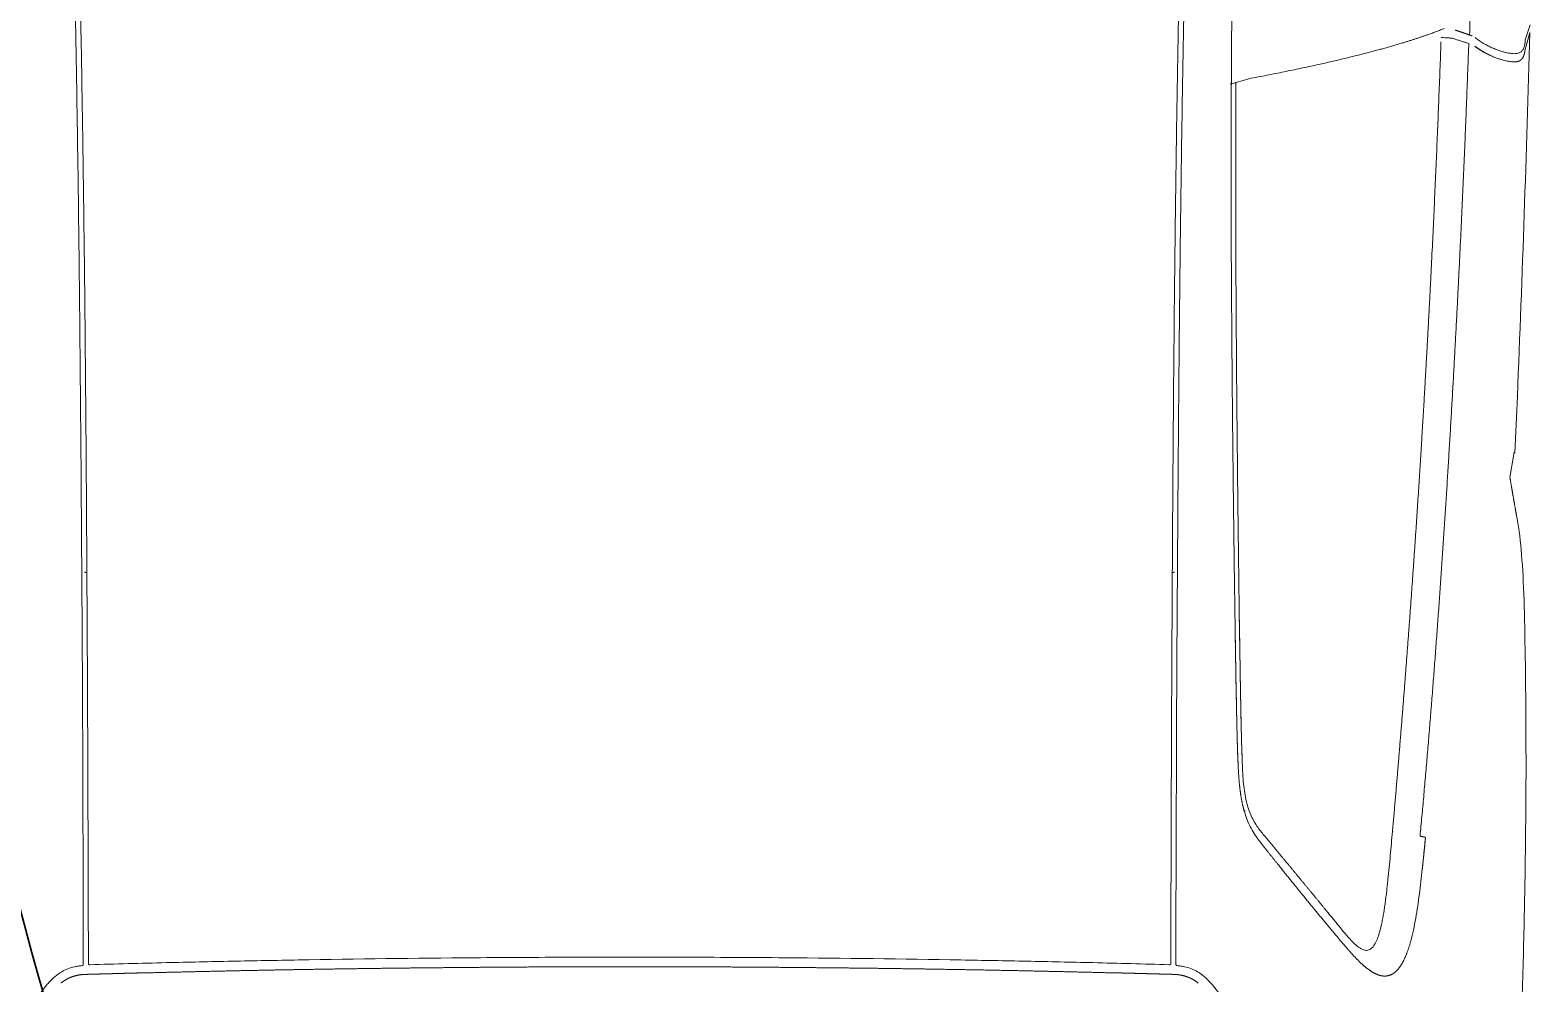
# Model space of a CAD drawing. Extents: x -2012 to 34975, y -1043 to 8321.
# Drawn here: x 18205.3 to 18341.4, y 551.9 to 638.3 of the extents above; entities that cross this region are included whole.
import ezdxf

# ---------------------------------------------------------------- set-up
doc = ezdxf.new("R2010")
doc.units = 0
doc.header["$LTSCALE"] = 25
doc.layers.get('0').update_dxf_attribs({"color": 9, "lineweight": 9})
doc.layers.add('04', color=9, linetype='Continuous', lineweight=9)
doc.layers.add('E-KABLO', color=7, linetype='Continuous', lineweight=30)

# ---------------------------------------------------------------- blocks, each defined once
blk = doc.blocks.new('p-araba-polo')
for p, q in [((2.5434, -0.562), (2.5483, -0.5454)), ((2.5562, -0.5502), (2.5465, -0.5502)), ((3.2323, -0.5693), (3.2323, -0.5693)), ((3.2268, -0.6929), (3.2267, -0.6922)), ((2.506, -0.7354), (2.506, -0.7354)), ((2.5099, -0.7363), (2.5099, -0.7363)), ((2.5106, -0.7362), (2.5106, -0.7362)), ((2.8823, -0.8027), (2.9054, -0.7989)), ((2.5081, -0.8127), (2.4946, -0.8171)), ((2.5182, -0.8123), (2.5016, -0.8169))]:
    blk.add_line(p, q)
at = {"flags": 128}
blk.add_lwpolyline([(2.9369, -0.8043), (2.9413, -0.8051), (2.9443, -0.8057)], dxfattribs=at)
for points, degree, knots in [([(3.3572, 0.5202), (3.3577, 0.5208), (3.3587, 0.522), (3.3608, 0.5242), (3.3635, 0.5269), (3.367, 0.5299), (3.3705, 0.5327), (3.3741, 0.5354), (3.379, 0.5388), (3.3828, 0.5413), (3.3853, 0.5429)], 3, [0, 0, 0, 0, 0.060335, 0.124578, 0.249278, 0.374233, 0.499321, 0.624409, 0.749543, 1, 1, 1, 1]), ([(3.3483, 0.4967), (3.3484, 0.4979), (3.3487, 0.5002), (3.3495, 0.5047), (3.351, 0.5099), (3.3533, 0.5145), (3.3554, 0.5178), (3.3566, 0.5194), (3.3572, 0.5202)], 3, [0, 0, 0, 0, 0.125989, 0.249779, 0.499456, 0.749332, 0.870647, 1, 1, 1, 1]), ([(2.9914, 0.4925), (2.9681, 0.4926), (2.9215, 0.4929), (2.8515, 0.4934), (2.7815, 0.494), (2.7115, 0.4947), (2.6414, 0.4956), (2.5713, 0.4966), (2.5012, 0.4978), (2.4311, 0.4992), (2.361, 0.501), (2.2908, 0.5031), (2.2441, 0.5049), (2.2208, 0.5057)], 3, [0, 0, 0, 0, 0.090909, 0.181819, 0.272729, 0.363638, 0.454547, 0.545456, 0.636366, 0.727274, 0.818182, 0.909092, 1, 1, 1, 1]), ([(2.3554, 0.506), (2.3703, 0.5056), (2.4001, 0.5048), (2.4448, 0.5038), (2.4895, 0.5028), (2.5342, 0.502), (2.5789, 0.5013), (2.6236, 0.5006), (2.6682, 0.5), (2.7129, 0.4995), (2.7575, 0.499), (2.8022, 0.4986), (2.8468, 0.4982), (2.8914, 0.4978), (2.936, 0.4975), (2.9805, 0.4972), (3.0251, 0.4969), (3.0696, 0.4966), (3.0993, 0.4965), (3.1141, 0.4964)], 3, [0, 0, 0, 0, 0.058823, 0.117647, 0.17647, 0.235294, 0.294117, 0.352941, 0.411764, 0.470588, 0.529411, 0.588235, 0.647058, 0.705882, 0.764706, 0.823529, 0.882353, 0.941176, 1, 1, 1, 1]), ([(3.1141, 0.4964), (3.1335, 0.4963), (3.1724, 0.4962), (3.2307, 0.496), (3.2791, 0.4958), (3.3179, 0.4958), (3.3372, 0.4958), (3.3469, 0.4958)], 3, [0, 0, 0, 0, 0.250049, 0.500074, 0.750085, 0.874591, 1, 1, 1, 1]), ([(3.2865, 0.4958), (3.2865, 0.4958), (3.2865, 0.4958), (3.2865, 0.4958), (3.2865, 0.4958), (3.2865, 0.4958), (3.2865, 0.4958)], 3, [0, 0, 0, 0, 1, 1, 1, 1, 1, 1, 1]), ([(3.2865, 0.4958), (3.2865, 0.4958), (3.2865, 0.4958), (3.2865, 0.4958), (3.2865, 0.4958), (3.2865, 0.4958), (3.2865, 0.4958)], 3, [0, 0, 0, 0, 1, 1, 1, 1, 1, 1, 1]), ([(3.3038, 0.4958), (3.3038, 0.4958), (3.3038, 0.4958), (3.3038, 0.4958), (3.3038, 0.4958), (3.3038, 0.4958), (3.3038, 0.4958)], 3, [0, 0, 0, 0, 1, 1, 1, 1, 1, 1, 1]), ([(3.3038, 0.4958), (3.3038, 0.4958), (3.3038, 0.4958), (3.3038, 0.4958), (3.3038, 0.4958), (3.3038, 0.4958), (3.3038, 0.4958)], 3, [0, 0, 0, 0, 1, 1, 1, 1, 1, 1, 1]), ([(3.3475, 0.4896), (3.3475, 0.49), (3.3475, 0.4908), (3.3468, 0.491), (3.3464, 0.4911)], 3, [0, 0, 0, 0, 0.548693, 1, 1, 1, 1]), ([(3.3469, 0.4958), (3.347, 0.4958), (3.3472, 0.4958), (3.3475, 0.4958), (3.3479, 0.4959), (3.3482, 0.4962), (3.3483, 0.4965), (3.3483, 0.4967)], 3, [0, 0, 0, 0, 0.126989, 0.253376, 0.501595, 0.750756, 1, 1, 1, 1]), ([(3.3562, 0.4912), (3.3562, 0.4906), (3.3562, 0.4894), (3.3561, 0.4878), (3.3561, 0.4864), (3.3561, 0.4854), (3.356, 0.4845), (3.356, 0.484), (3.356, 0.4837)], 3, [0, 0, 0, 0, 0.252172, 0.502148, 0.651132, 0.794911, 0.894758, 1, 1, 1, 1]), ([(3.3406, 0), (3.3406, 0.0157), (3.3407, 0.0471), (3.3408, 0.0942), (3.3414, 0.1788), (3.3425, 0.2677), (3.3443, 0.3606), (3.3454, 0.4121), (3.3465, 0.4551), (3.3471, 0.4781), (3.3475, 0.4896)], 3, [0, 0, 0, 0, 0.095818, 0.191637, 0.287456, 0.612278, 0.734598, 0.85691, 0.928456, 1, 1, 1, 1]), ([(3.3406, 0), (3.3406, -0.0157), (3.3407, -0.0471), (3.3408, -0.0942), (3.3414, -0.1788), (3.3425, -0.2677), (3.3443, -0.3606), (3.3454, -0.4121), (3.3465, -0.4551), (3.3471, -0.4781), (3.3475, -0.4896)], 3, [0, 0, 0, 0, 0.095818, 0.191637, 0.287456, 0.612278, 0.734598, 0.85691, 0.928456, 1, 1, 1, 1]), ([(3.3475, -0.4896), (3.3475, -0.49), (3.3475, -0.4908), (3.3468, -0.491), (3.3464, -0.4911)], 3, [0, 0, 0, 0, 0.548693, 1, 1, 1, 1]), ([(3.3562, -0.4912), (3.3562, -0.4906), (3.3562, -0.4894), (3.3561, -0.4878), (3.3561, -0.4864), (3.3561, -0.4854), (3.356, -0.4845), (3.356, -0.484), (3.356, -0.4837)], 3, [0, 0, 0, 0, 0.252172, 0.502148, 0.651132, 0.794911, 0.894758, 1, 1, 1, 1]), ([(2.9914, -0.4925), (2.9681, -0.4926), (2.9215, -0.4929), (2.8515, -0.4934), (2.7815, -0.494), (2.7115, -0.4947), (2.6414, -0.4956), (2.5713, -0.4966), (2.5012, -0.4978), (2.4311, -0.4992), (2.361, -0.501), (2.2908, -0.5031), (2.2441, -0.5049), (2.2208, -0.5057)], 3, [0, 0, 0, 0, 0.090909, 0.181819, 0.272729, 0.363638, 0.454547, 0.545456, 0.636366, 0.727274, 0.818182, 0.909092, 1, 1, 1, 1]), ([(2.3554, -0.506), (2.3703, -0.5056), (2.4001, -0.5048), (2.4448, -0.5038), (2.4895, -0.5028), (2.5342, -0.502), (2.5789, -0.5013), (2.6236, -0.5006), (2.6682, -0.5), (2.7129, -0.4995), (2.7575, -0.499), (2.8022, -0.4986), (2.8468, -0.4982), (2.8914, -0.4978), (2.936, -0.4975), (2.9805, -0.4972), (3.0251, -0.4969), (3.0696, -0.4966), (3.0993, -0.4965), (3.1141, -0.4964)], 3, [0, 0, 0, 0, 0.058823, 0.117647, 0.17647, 0.235294, 0.294117, 0.352941, 0.411764, 0.470588, 0.529411, 0.588235, 0.647058, 0.705882, 0.764706, 0.823529, 0.882353, 0.941176, 1, 1, 1, 1]), ([(3.1141, -0.4964), (3.1335, -0.4963), (3.1724, -0.4962), (3.2307, -0.496), (3.2791, -0.4958), (3.3179, -0.4958), (3.3372, -0.4958), (3.3469, -0.4958)], 3, [0, 0, 0, 0, 0.250049, 0.500074, 0.750085, 0.874591, 1, 1, 1, 1]), ([(3.2865, -0.4958), (3.2865, -0.4958), (3.2865, -0.4958), (3.2865, -0.4958), (3.2865, -0.4958), (3.2865, -0.4958), (3.2865, -0.4958)], 3, [0, 0, 0, 0, 1, 1, 1, 1, 1, 1, 1]), ([(3.2865, -0.4958), (3.2865, -0.4958), (3.2865, -0.4958), (3.2865, -0.4958), (3.2865, -0.4958), (3.2865, -0.4958), (3.2865, -0.4958)], 3, [0, 0, 0, 0, 1, 1, 1, 1, 1, 1, 1]), ([(3.3038, -0.4958), (3.3038, -0.4958), (3.3038, -0.4958), (3.3038, -0.4958), (3.3038, -0.4958), (3.3038, -0.4958), (3.3038, -0.4958)], 3, [0, 0, 0, 0, 1, 1, 1, 1, 1, 1, 1]), ([(3.3038, -0.4958), (3.3038, -0.4958), (3.3038, -0.4958), (3.3038, -0.4958), (3.3038, -0.4958), (3.3038, -0.4958), (3.3038, -0.4958)], 3, [0, 0, 0, 0, 1, 1, 1, 1, 1, 1, 1]), ([(3.3469, -0.4958), (3.347, -0.4958), (3.3472, -0.4958), (3.3475, -0.4958), (3.3479, -0.4959), (3.3482, -0.4962), (3.3483, -0.4965), (3.3483, -0.4967)], 3, [0, 0, 0, 0, 0.126989, 0.253376, 0.501595, 0.750756, 1, 1, 1, 1]), ([(3.3483, -0.4967), (3.3484, -0.4979), (3.3487, -0.5002), (3.3495, -0.5047), (3.351, -0.5099), (3.3533, -0.5145), (3.3554, -0.5178), (3.3566, -0.5194), (3.3572, -0.5202)], 3, [0, 0, 0, 0, 0.125989, 0.249779, 0.499456, 0.749332, 0.870647, 1, 1, 1, 1]), ([(3.3572, -0.5202), (3.3577, -0.5208), (3.3587, -0.522), (3.3608, -0.5242), (3.3635, -0.5269), (3.367, -0.5299), (3.3705, -0.5327), (3.3741, -0.5354), (3.379, -0.5388), (3.3828, -0.5413), (3.3853, -0.5429)], 3, [0, 0, 0, 0, 0.060335, 0.124578, 0.249278, 0.374233, 0.499321, 0.624409, 0.749543, 1, 1, 1, 1]), ([(2.5918, -0.5459), (2.5834, -0.5459), (2.5668, -0.5459), (2.5501, -0.546), (2.5418, -0.5461)], 3, [0, 0, 0, 0, 0.499895, 1, 1, 1, 1]), ([(3.0349, -0.5494), (3.0165, -0.5491), (2.9796, -0.5486), (2.9243, -0.5479), (2.869, -0.5473), (2.8075, -0.5467), (2.7397, -0.5462), (2.6658, -0.5458), (2.6164, -0.5459), (2.5918, -0.5459)], 3, [0, 0, 0, 0, 0.125016, 0.250021, 0.375012, 0.500001, 0.666615, 0.833283, 1, 1, 1, 1]), ([(3.0337, -0.5533), (3.0442, -0.5535), (3.0654, -0.5538), (3.0977, -0.5543), (3.1299, -0.5549), (3.1514, -0.5555), (3.1618, -0.5559)], 3, [0, 0, 0, 0, 0.244881, 0.495799, 0.755099, 1, 1, 1, 1]), ([(3.1397, -0.5513), (3.131, -0.5511), (3.1136, -0.5507), (3.0874, -0.5502), (3.0611, -0.5498), (3.0436, -0.5495), (3.0349, -0.5494)], 3, [0, 0, 0, 0, 0.249999, 0.499999, 0.75, 1, 1, 1, 1]), ([(3.1637, -0.5521), (3.1617, -0.552), (3.1577, -0.5518), (3.1517, -0.5516), (3.1467, -0.5515), (3.1433, -0.5514), (3.1417, -0.5514), (3.1409, -0.5513), (3.1403, -0.5513), (3.1399, -0.5513), (3.1397, -0.5513)], 3, [0, 0, 0, 0, 0.249862, 0.499819, 0.749912, 0.875014, 0.92503, 0.955027, 0.977518, 1, 1, 1, 1]), ([(3.1618, -0.5559), (3.1683, -0.5561), (3.1805, -0.5566), (3.1975, -0.5588), (3.2114, -0.5631), (3.222, -0.5691), (3.2275, -0.5736), (3.2303, -0.5759)], 3, [0, 0, 0, 0, 0.229948, 0.430851, 0.618309, 0.809628, 1, 1, 1, 1]), ([(3.241, -0.576), (3.2393, -0.5746), (3.2357, -0.5718), (3.2301, -0.5677), (3.2238, -0.5639), (3.2167, -0.5605), (3.2112, -0.5588), (3.2085, -0.5579)], 3, [0, 0, 0, 0, 0.202487, 0.403363, 0.602843, 0.801427, 1, 1, 1, 1]), ([(3.3135, -0.6446), (3.316, -0.6466), (3.3209, -0.6506), (3.3252, -0.6545), (3.3273, -0.6565)], 3, [0, 0, 0, 0, 0.500033, 1, 1, 1, 1]), ([(3.3273, -0.6565), (3.3288, -0.6581), (3.3319, -0.6613), (3.3333, -0.6645), (3.3341, -0.6661)], 3, [0, 0, 0, 0, 0.500141, 1, 1, 1, 1]), ([(3.3341, -0.6661), (3.3342, -0.6668), (3.3346, -0.668), (3.3344, -0.6699), (3.3338, -0.6718), (3.3324, -0.6737), (3.3309, -0.6749), (3.3301, -0.6755)], 3, [0, 0, 0, 0, 0.200067, 0.400113, 0.600121, 0.800083, 1, 1, 1, 1]), ([(3.3301, -0.6755), (3.3295, -0.6759), (3.3283, -0.6767), (3.326, -0.6778), (3.3234, -0.6788), (3.3205, -0.6798), (3.3175, -0.6807), (3.3143, -0.6815), (3.3121, -0.682), (3.3109, -0.6823)], 3, [0, 0, 0, 0, 0.142893, 0.285782, 0.428638, 0.571491, 0.714341, 0.857166, 1, 1, 1, 1]), ([(3.2703, -0.6882), (3.2666, -0.6885), (3.2594, -0.6893), (3.2484, -0.6903), (3.2374, -0.6913), (3.2301, -0.6919), (3.2264, -0.6923)], 3, [0, 0, 0, 0, 0.249999, 0.5, 0.749999, 1, 1, 1, 1]), ([(3.3109, -0.6823), (3.3094, -0.6826), (3.3062, -0.6833), (3.3012, -0.6842), (3.2962, -0.685), (3.2911, -0.6857), (3.2859, -0.6864), (3.2807, -0.687), (3.2755, -0.6876), (3.272, -0.688), (3.2703, -0.6882)], 3, [0, 0, 0, 0, 0.124983, 0.249975, 0.374973, 0.499975, 0.624979, 0.749985, 0.874992, 1, 1, 1, 1]), ([(3.2608, -0.7193), (3.2646, -0.7189), (3.2721, -0.7181), (3.2833, -0.7167), (3.2944, -0.7152), (3.3053, -0.7134), (3.3161, -0.7114), (3.3228, -0.7096), (3.3262, -0.7088)], 3, [0, 0, 0, 0, 0.1667, 0.333452, 0.500295, 0.667229, 0.833987, 1, 1, 1, 1]), ([(2.507, -0.7475), (2.5069, -0.7471), (2.5067, -0.7464), (2.5065, -0.7452), (2.5065, -0.7443), (2.5064, -0.7439)], 3, [0, 0, 0, 0, 0.338909, 0.661562, 1, 1, 1, 1]), ([(2.5115, -0.7615), (2.5111, -0.7603), (2.5104, -0.7581), (2.5093, -0.7549), (2.5084, -0.7521), (2.5077, -0.7497), (2.5072, -0.7482), (2.507, -0.7475)], 3, [0, 0, 0, 0, 0.25, 0.500004, 0.695088, 0.845111, 1, 1, 1, 1]), ([(2.9293, -0.7407), (2.9293, -0.7407), (2.9293, -0.7407), (2.9293, -0.7407), (2.9293, -0.7407), (2.9293, -0.7407), (2.9293, -0.7407)], 3, [0, 0, 0, 0, 1, 1, 1, 1, 1, 1, 1]), ([(2.9527, -0.7392), (2.9527, -0.7392), (2.9527, -0.7392), (2.9527, -0.7392), (2.9527, -0.7392), (2.9527, -0.7392), (2.9527, -0.7392)], 3, [0, 0, 0, 0, 1, 1, 1, 1, 1, 1, 1]), ([(2.9527, -0.7392), (2.9527, -0.7392), (2.9527, -0.7392), (2.9527, -0.7392), (2.9527, -0.7392), (2.9527, -0.7392), (2.9527, -0.7392)], 3, [0, 0, 0, 0, 1, 1, 1, 1, 1, 1, 1]), ([(2.5061, -0.7672), (2.5071, -0.7685), (2.509, -0.7711), (2.5114, -0.775), (2.5136, -0.7788), (2.5154, -0.7826), (2.5169, -0.7863), (2.5182, -0.7899), (2.5191, -0.7932), (2.5199, -0.7963), (2.5202, -0.7981), (2.5203, -0.799)], 3, [0, 0, 0, 0, 0.111111, 0.222222, 0.333334, 0.444446, 0.555558, 0.666671, 0.77778, 0.888892, 1, 1, 1, 1]), ([(2.5223, -0.7812), (2.5218, -0.78), (2.5207, -0.7777), (2.5187, -0.7741), (2.5165, -0.7705), (2.5148, -0.7681), (2.514, -0.7669)], 3, [0, 0, 0, 0, 0.250011, 0.500014, 0.750025, 1, 1, 1, 1]), ([(2.5278, -0.7987), (2.5276, -0.7979), (2.5274, -0.7964), (2.5268, -0.7937), (2.526, -0.7908), (2.525, -0.7877), (2.5238, -0.7845), (2.5228, -0.7823), (2.5223, -0.7812)], 3, [0, 0, 0, 0, 0.166664, 0.333329, 0.499996, 0.666663, 0.833332, 1, 1, 1, 1]), ([(2.5203, -0.799), (2.5205, -0.7998), (2.5207, -0.8015), (2.5207, -0.8036), (2.5205, -0.8053), (2.5202, -0.8067), (2.5197, -0.8079), (2.519, -0.809), (2.5182, -0.8098), (2.5173, -0.8105), (2.5162, -0.8111), (2.5151, -0.8116), (2.514, -0.812), (2.5127, -0.8123), (2.5119, -0.8124), (2.5115, -0.8125)], 3, [0, 0, 0, 0, 0.076921, 0.153841, 0.230758, 0.307684, 0.38461, 0.461531, 0.538451, 0.615377, 0.692305, 0.769227, 0.846147, 0.923076, 1, 1, 1, 1]), ([(2.8823, -0.8027), (2.8825, -0.8028), (2.8829, -0.8029), (2.883, -0.8032), (2.8829, -0.8032), (2.8827, -0.8032), (2.8826, -0.8032)], 3, [0, 0, 0, 0, 0.249685, 0.499599, 0.749749, 1, 1, 1, 1]), ([(2.519, -0.8089), (2.519, -0.8089), (2.519, -0.8089), (2.519, -0.8089), (2.519, -0.8089), (2.519, -0.8089), (2.519, -0.8089), (2.519, -0.8089), (2.519, -0.8089), (2.519, -0.8089), (2.519, -0.8089)], 5, [0, 0, 0, 0, 0, 0, 1, 1, 1, 1, 1, 1.000001, 1.000001, 1.000001, 1.000001, 1.000001, 1.000001]), ([(2.9447, -0.8057), (2.948, -0.8063), (2.9714, -0.8098), (3.0015, -0.8114), (3.0343, -0.8121)], 3, [0, 0, 0, 0, 0.131477, 1, 1, 1, 1]), ([(3.46, -0.8061), (3.4566, -0.8063), (3.4499, -0.8067), (3.4362, -0.8075), (3.4129, -0.8086), (3.3796, -0.8099), (3.339, -0.8111), (3.2984, -0.812), (3.2603, -0.8127), (3.226, -0.8131), (3.193, -0.8134), (3.1656, -0.8135), (3.1487, -0.8134), (3.1435, -0.8134)], 3, [0, 0, 0, 0, 0.03531, 0.070597, 0.141114, 0.269195, 0.390859, 0.518959, 0.640794, 0.737038, 0.833171, 0.948447, 1, 1, 1, 1])]:
    blk.add_open_spline(points, degree=degree, knots=knots)
for points, degree in [([(3.3565, 0.4974), (3.3569, 0.5005), (3.3575, 0.5036), (3.3584, 0.5064), (3.3595, 0.5091), (3.3609, 0.5115), (3.3624, 0.5138), (3.3641, 0.5159)], 7), ([(2.9913, 0.4945), (2.9913, 0.4944), (2.9914, 0.4941), (2.9914, 0.4937), (2.9914, 0.4931), (2.9914, 0.4925)], 5), ([(2.9914, 0.4925), (2.9914, 0.4929), (2.9914, 0.4932), (2.9914, 0.4935), (2.9914, 0.4938), (2.9914, 0.494)], 5), ([(2.9914, 0.4925), (3.0422, 0.4922), (3.093, 0.4919), (3.1438, 0.4917), (3.1945, 0.4915), (3.2452, 0.4914), (3.2959, 0.4912), (3.3464, 0.4911)], 7), ([(3.3464, 0.4911), (3.3469, 0.4911), (3.3472, 0.4911), (3.3475, 0.4905), (3.3475, 0.4901), (3.3475, 0.4896)], 5), ([(3.3483, 0.4967), (3.3483, 0.4963), (3.3481, 0.496), (3.3478, 0.4958), (3.3474, 0.4958), (3.3469, 0.4958)], 5), ([(3.3561, 0.4874), (3.3561, 0.488), (3.3561, 0.4885), (3.3561, 0.4891), (3.3562, 0.4896), (3.3562, 0.4901), (3.3562, 0.4907), (3.3562, 0.4912)], 7), ([(3.3562, 0.4912), (3.3562, 0.4922), (3.3563, 0.4932), (3.3563, 0.4942), (3.3563, 0.4951), (3.3564, 0.496), (3.3564, 0.4968), (3.3565, 0.4974)], 7), ([(3.3554, 0.4618), (3.3555, 0.4655), (3.3556, 0.4691), (3.3557, 0.4728), (3.3558, 0.4764), (3.3559, 0.4801), (3.356, 0.4837)], 6), ([(3.356, 0.4837), (3.356, 0.4842), (3.356, 0.4848), (3.356, 0.4853), (3.3561, 0.4858), (3.3561, 0.4864), (3.3561, 0.4869), (3.3561, 0.4874)], 7), ([(3.3549, 0.4398), (3.3549, 0.4434), (3.355, 0.4471), (3.3551, 0.4508), (3.3552, 0.4544), (3.3553, 0.4581), (3.3554, 0.4618)], 6), ([(3.3507, 0.2203), (3.3512, 0.257), (3.3517, 0.2937), (3.3524, 0.3304), (3.3531, 0.367), (3.354, 0.4035), (3.3549, 0.4398)], 6), ([(3.3493, 0), (3.3493, 0.0367), (3.3494, 0.0735), (3.3496, 0.1102), (3.3499, 0.1469), (3.3503, 0.1836), (3.3507, 0.2203)], 6), ([(3.3493, 0), (3.3493, -0.0367), (3.3494, -0.0735), (3.3496, -0.1102), (3.3499, -0.1469), (3.3503, -0.1836), (3.3507, -0.2203)], 6), ([(3.3507, -0.2203), (3.3512, -0.257), (3.3517, -0.2937), (3.3524, -0.3304), (3.3531, -0.3669), (3.354, -0.4035), (3.3549, -0.4398)], 6), ([(3.3549, -0.4398), (3.3549, -0.4434), (3.355, -0.4471), (3.3551, -0.4508), (3.3552, -0.4544), (3.3553, -0.4581), (3.3554, -0.4618)], 6), ([(3.3554, -0.4618), (3.3555, -0.4654), (3.3556, -0.4691), (3.3557, -0.4728), (3.3558, -0.4764), (3.3559, -0.4801), (3.356, -0.4837)], 6), ([(3.3464, -0.4911), (3.3469, -0.4911), (3.3472, -0.4911), (3.3475, -0.4905), (3.3475, -0.4901), (3.3475, -0.4896)], 5), ([(3.356, -0.4837), (3.356, -0.4842), (3.356, -0.4848), (3.356, -0.4853), (3.3561, -0.4858), (3.3561, -0.4864), (3.3561, -0.4869), (3.3561, -0.4874)], 7), ([(3.3561, -0.4874), (3.3561, -0.488), (3.3561, -0.4885), (3.3561, -0.4891), (3.3562, -0.4896), (3.3562, -0.4901), (3.3562, -0.4907), (3.3562, -0.4912)], 7), ([(2.9913, -0.4945), (2.9913, -0.4944), (2.9914, -0.4941), (2.9914, -0.4937), (2.9914, -0.4931), (2.9914, -0.4925)], 5), ([(2.9914, -0.4925), (3.0422, -0.4922), (3.093, -0.4919), (3.1438, -0.4917), (3.1945, -0.4915), (3.2452, -0.4914), (3.2959, -0.4912), (3.3464, -0.4911)], 7), ([(2.9914, -0.4925), (2.9914, -0.4929), (2.9914, -0.4932), (2.9914, -0.4935), (2.9914, -0.4938), (2.9914, -0.494)], 5), ([(3.3483, -0.4967), (3.3483, -0.4963), (3.3481, -0.496), (3.3478, -0.4958), (3.3474, -0.4958), (3.3469, -0.4958)], 5), ([(3.3562, -0.4912), (3.3562, -0.4922), (3.3563, -0.4932), (3.3563, -0.4942), (3.3563, -0.4951), (3.3564, -0.496), (3.3564, -0.4968), (3.3565, -0.4974)], 7), ([(3.3565, -0.4974), (3.3569, -0.5005), (3.3575, -0.5036), (3.3584, -0.5064), (3.3595, -0.5091), (3.3609, -0.5115), (3.3624, -0.5138), (3.3641, -0.5159)], 7), ([(2.3771, -0.548), (2.4045, -0.5475), (2.432, -0.5471), (2.4594, -0.5467), (2.4869, -0.5464), (2.5143, -0.5462), (2.5418, -0.5461)], 6), ([(2.5418, -0.5461), (2.5518, -0.546), (2.5618, -0.546), (2.5718, -0.5459), (2.5818, -0.5459), (2.5918, -0.5459)], 5), ([(3.0337, -0.5533), (2.9385, -0.552), (2.8431, -0.5509), (2.7476, -0.5501), (2.6519, -0.5497), (2.5562, -0.5502)], 5), ([(2.5915, -0.5459), (2.5915, -0.5459), (2.5915, -0.5459), (2.5915, -0.5459)], 3), ([(2.5915, -0.5459), (2.5915, -0.5459), (2.5915, -0.5459), (2.5915, -0.5459)], 3), ([(2.8854, -0.5489), (2.8854, -0.5489), (2.8854, -0.5488), (2.8854, -0.5488), (2.8854, -0.5488), (2.8854, -0.5488), (2.8854, -0.5488)], 6), ([(2.8854, -0.5488), (2.8854, -0.5488), (2.8854, -0.5488), (2.8854, -0.5488), (2.8854, -0.5488), (2.8854, -0.5489), (2.8854, -0.5489)], 6), ([(3.1618, -0.5559), (3.1389, -0.555), (3.1101, -0.5545), (3.0826, -0.5541), (3.0594, -0.5537), (3.0337, -0.5533)], 5), ([(3.0349, -0.5494), (3.0524, -0.5496), (3.0699, -0.5499), (3.0873, -0.5502), (3.1049, -0.5505), (3.1223, -0.5509), (3.1397, -0.5513)], 6), ([(3.1397, -0.5513), (3.1445, -0.5514), (3.1493, -0.5516), (3.1541, -0.5517), (3.1589, -0.5519), (3.1637, -0.5521)], 5), ([(3.1637, -0.5521), (3.1712, -0.5524), (3.1787, -0.5528), (3.1863, -0.5535), (3.194, -0.5543), (3.2016, -0.5558), (3.2085, -0.5579)], 6), ([(3.2078, -0.5585), (3.2079, -0.5584), (3.208, -0.5583), (3.2082, -0.5582), (3.2083, -0.5581), (3.2084, -0.558), (3.2085, -0.5579)], 6), ([(2.5434, -0.562), (2.5342, -0.6108), (2.5249, -0.6534), (2.5156, -0.6892), (2.5065, -0.7179), (2.4978, -0.7393)], 5), ([(3.2303, -0.5759), (3.2483, -0.5909), (3.2656, -0.6052), (3.2822, -0.619), (3.2983, -0.6322), (3.3135, -0.6446)], 5), ([(3.241, -0.576), (3.2553, -0.5874), (3.2689, -0.5983), (3.282, -0.6089), (3.2949, -0.6194), (3.3073, -0.6297), (3.3195, -0.6398), (3.3312, -0.6498)], 7), ([(3.3312, -0.6498), (3.3371, -0.6548), (3.3427, -0.6599), (3.3478, -0.665), (3.3522, -0.6703), (3.3551, -0.6757)], 5), ([(3.3551, -0.6757), (3.3569, -0.679), (3.358, -0.6825), (3.3585, -0.6859), (3.3577, -0.6895), (3.3555, -0.6929)], 5), ([(2.5099, -0.7363), (2.6125, -0.7326), (2.715, -0.7281), (2.8175, -0.7228), (2.9199, -0.7165), (3.0222, -0.7094), (3.1244, -0.7013), (3.2264, -0.6923)], 7), ([(3.2267, -0.6922), (3.2268, -0.6925), (3.2268, -0.6927), (3.2268, -0.6929)], 3), ([(3.3555, -0.6929), (3.353, -0.6968), (3.3487, -0.7005), (3.3421, -0.7038), (3.3345, -0.7065), (3.3262, -0.7088)], 5), ([(2.5115, -0.7615), (2.6557, -0.7563), (2.7999, -0.7495), (2.9437, -0.7407), (3.0876, -0.7308), (3.2308, -0.7173)], 5), ([(3.2308, -0.7173), (3.2311, -0.7187), (3.2314, -0.72), (3.2314, -0.7205), (3.2315, -0.7208), (3.2318, -0.7215), (3.232, -0.7222)], 6), ([(3.232, -0.7222), (3.2318, -0.7215), (3.2315, -0.7208), (3.2314, -0.7205), (3.2314, -0.72), (3.2311, -0.7187), (3.2308, -0.7173)], 6), ([(3.2325, -0.7222), (3.2385, -0.7216), (3.2445, -0.721), (3.2505, -0.7204)], 3), ([(3.2505, -0.7204), (3.2469, -0.7208), (3.2433, -0.7211), (3.2397, -0.7215), (3.2361, -0.7218), (3.2325, -0.7222)], 5), ([(3.2608, -0.7193), (3.2588, -0.7195), (3.2567, -0.7198), (3.2546, -0.72), (3.2526, -0.7202), (3.2505, -0.7204)], 5), ([(3.2505, -0.7204), (3.2539, -0.72), (3.2574, -0.7197), (3.2608, -0.7193)], 3), ([(3.1608, -0.7236), (3.1608, -0.7236), (3.1608, -0.7236), (3.1608, -0.7236)], 3), ([(3.1608, -0.7236), (3.1608, -0.7236), (3.1608, -0.7236), (3.1608, -0.7236)], 3), ([(3.2325, -0.7222), (3.2324, -0.7222), (3.2323, -0.7222), (3.2322, -0.7222), (3.2321, -0.7222), (3.232, -0.7222)], 5), ([(3.232, -0.7222), (3.2322, -0.7222), (3.2323, -0.7222), (3.2325, -0.7222)], 3), ([(2.5059, -0.7364), (2.5061, -0.7389), (2.5063, -0.7414), (2.5064, -0.7439)], 3), ([(2.5064, -0.7439), (2.5063, -0.7414), (2.5061, -0.7389), (2.5059, -0.7364)], 3), ([(2.4993, -0.7493), (2.5002, -0.752), (2.5011, -0.7547), (2.502, -0.7573), (2.5029, -0.7599), (2.5038, -0.7624)], 5), ([(2.5038, -0.7623), (2.321, -0.767), (2.1382, -0.7705), (1.9555, -0.7726), (1.7727, -0.7732), (1.5899, -0.7723), (1.4072, -0.7698)], 6), ([(2.5038, -0.7624), (2.5038, -0.7623), (2.5038, -0.7623), (2.5038, -0.7623)], 3), ([(2.5046, -0.7646), (2.5044, -0.7642), (2.5043, -0.7637), (2.5041, -0.7633), (2.504, -0.7628), (2.5038, -0.7624)], 5), ([(2.5046, -0.7646), (2.5043, -0.7639), (2.5041, -0.7631), (2.5038, -0.7624)], 3), ([(2.514, -0.7669), (2.5155, -0.769), (2.5168, -0.771), (2.5181, -0.7731), (2.5193, -0.7751), (2.5204, -0.7772), (2.5214, -0.7792), (2.5223, -0.7812)], 7), ([(2.5278, -0.7987), (2.5285, -0.8037), (2.5283, -0.807), (2.5272, -0.8087), (2.5256, -0.8104), (2.5236, -0.8113), (2.5213, -0.8119), (2.5189, -0.8123)], 7), ([(2.8823, -0.8027), (2.8827, -0.8028), (2.8829, -0.803), (2.883, -0.8031), (2.883, -0.8032), (2.8829, -0.8032), (2.8827, -0.8032)], 6), ([(2.943, -0.8054), (2.935, -0.804), (2.9273, -0.8026), (2.9198, -0.8013), (2.9125, -0.8001), (2.9054, -0.7989)], 5), ([(2.9054, -0.7989), (2.9062, -0.799), (2.907, -0.7992), (2.9078, -0.7993)], 3), ([(2.5016, -0.8169), (2.6117, -0.8139), (2.7216, -0.8101), (2.8316, -0.8056)], 3), ([(2.5081, -0.8127), (2.5088, -0.8127), (2.5095, -0.8127), (2.5101, -0.8126), (2.5108, -0.8126), (2.5115, -0.8125)], 5), ([(2.5115, -0.8125), (2.5115, -0.8125), (2.5116, -0.8125), (2.5116, -0.8125), (2.5117, -0.8125)], 4), ([(2.5115, -0.8125), (2.5115, -0.8125), (2.5116, -0.8125), (2.5116, -0.8125), (2.5117, -0.8125)], 4), ([(2.5182, -0.8123), (2.5184, -0.8123), (2.5187, -0.8123), (2.5189, -0.8123)], 3), ([(2.8316, -0.8056), (2.8487, -0.8049), (2.8658, -0.8042), (2.8829, -0.8032)], 3), ([(2.8316, -0.8056), (2.8316, -0.8056), (2.8316, -0.8056), (2.8316, -0.8055), (2.8316, -0.8053), (2.8316, -0.805)], 5), ([(2.8316, -0.805), (2.8316, -0.8052), (2.8316, -0.8054), (2.8316, -0.8056), (2.8316, -0.8056), (2.8316, -0.8056)], 5), ([(2.943, -0.8054), (2.9429, -0.8054), (2.9428, -0.8054), (2.9427, -0.8054)], 3), ([(2.9428, -0.8054), (2.9428, -0.8054), (2.9428, -0.8054), (2.9428, -0.8054), (2.9429, -0.8054), (2.9429, -0.8054), (2.9429, -0.8054), (2.943, -0.8054), (2.943, -0.8054)], 8), ([(2.9433, -0.8055), (2.9432, -0.8055), (2.9432, -0.8055), (2.9431, -0.8055), (2.9431, -0.8055), (2.943, -0.8054)], 5), ([(2.943, -0.8054), (2.9431, -0.8055), (2.9431, -0.8055), (2.9432, -0.8055), (2.9433, -0.8055), (2.9433, -0.8055)], 5), ([(2.9434, -0.8055), (2.9433, -0.8055), (2.9431, -0.8055), (2.943, -0.8054)], 3), ([(3.0344, -0.8121), (3.07, -0.8129), (3.1076, -0.8133), (3.1465, -0.8134)], 3)]:
    blk.add_open_spline(points, degree=degree)

msp = doc.modelspace()

# ---------------------------------------------------------------- linework, layer by layer
at = {"layer": 'E-KABLO', "color": 6}
msp.add_arc((18595.34, 662.5), 404.5, 159.7507, 200.2493, dxfattribs=at)

# ---------------------------------------------------------------- block references
at = {"layer": '04', "xscale": -100, "yscale": 100, "zscale": 100, "rotation": 90}
msp.add_blockref('p-araba-polo', (18259.73, 888.27), dxfattribs=at)

doc.saveas('drawing.dxf')
